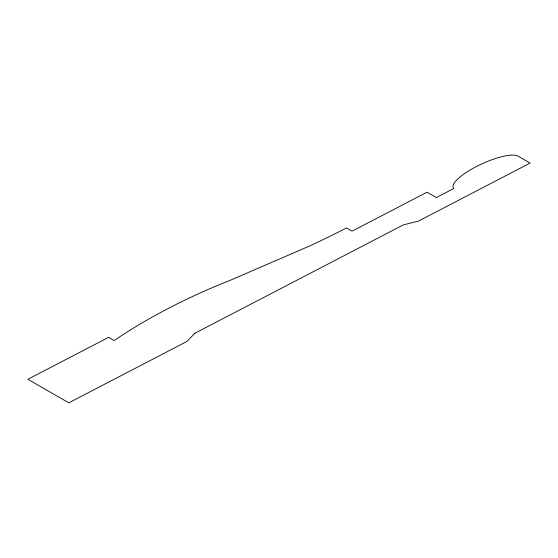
<?xml version="1.0" encoding="UTF-8"?>
<svg xmlns="http://www.w3.org/2000/svg" width="558" height="558" viewBox="0 0 558 558"><rect width="100%" height="100%" fill="white"/><g stroke="black" fill="none" stroke-linecap="round" stroke-linejoin="round"><path stroke-width="0.84" d="M194.888 333.238L187.076 341.37L68.836 402.827L27.9 379.294L108.622 337.339L114.202 340.547A175.219 47.116 -24.5 0 1 229.519 280.604L309.592 246.015A280.235 75.358 -24.5 0 0 346.511 227.943L352.091 231.151L427.051 192.196L436.356 197.546L453.78 188.485A36.347 9.772 -24.5 0 1 477.509 165.977A36.347 9.772 -24.5 0 1 518.005 156.121L530.1 163.076L418.584 221.038L403.336 224.888L194.888 333.238"/></g></svg>
